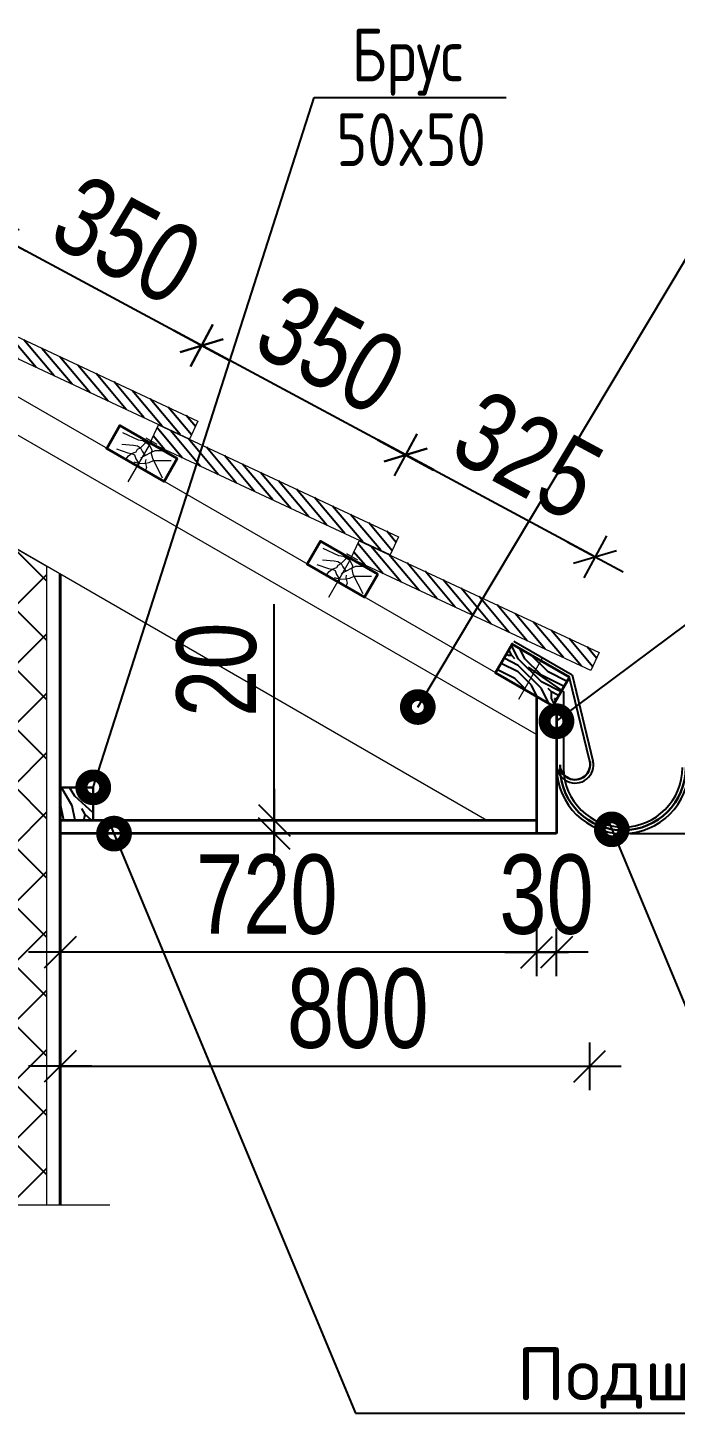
# Model space of a CAD drawing. Extents: x -12289450 to -10763036, y -7834513 to -6150123.
# Drawn here: x -10923258 to -10922280, y -7678127 to -7676031 of the extents above; entities that cross this region are included whole.
import ezdxf

# ---------------------------------------------------------------- set-up
doc = ezdxf.new("R2010")
doc.units = 0
doc.header["$LTSCALE"] = 25
doc.header["$PDMODE"] = 35
doc.layers.get('DefPoints').update_dxf_attribs({"color": 10, "lineweight": 30})
for name, color, linetype in [('004-ВСПЛИНИИ', 15, 'Continuous'), ('005-РАЗМЕРЫ', 252, 'Continuous'), ('008-ШТРИХОВКА', 252, 'Continuous'), ('Крыши', 7, 'Continuous'), ('Примечания', 7, 'Continuous')]:
    doc.layers.add(name, color=color, linetype=linetype)
for name, color, linetype, lineweight in [('RAZMER', 7, 'Continuous', 9), ('Перегор', 4, 'Continuous', 20), ('Стена', 7, 'Continuous', 5), ('СТЕНЫ', 5, 'Continuous', 40), ('ФУНДАМЕНТ', 5, 'Continuous', 30), ('Штрих', 9, 'Continuous', 13)]:
    doc.layers.add(name, color=color, linetype=linetype, lineweight=lineweight)
doc.styles.add('GOST 2.304', font='cs_gost2304.shx')
doc.styles.get("Standard").update_dxf_attribs({"font": 'arial.ttf'})
doc.styles.add('TXT0', font='txt', dxfattribs={"width": 0.8})
doc.dimstyles.new('Копия 3 РАЗМЕРЫ 3', dxfattribs={"dimscale": 30, "dimtxt": 4, "dimasz": 0.08, "dimexe": 0, "dimexo": 0, "dimgap": 0.9, "dimtad": 1, "dimdec": 0, "dimzin": 0, "dimdsep": 46, "dimtxsty": 'TXT0', "dimblk1": 'A8MITTA', "dimblk2": 'A8MITTA', "dimsah": 1, "dimcen": 0.3, "dimse1": 1, "dimse2": 1, "dimadec": 0, "dimazin": 0, "dimtp": 6, "dimtm": 6, "dimtfac": 1, "dimtdec": 0, "dimtofl": 0, "dimtmove": 0, "dimatfit": 3, "dimldrblk": 'A8MITTA', "dimfxl": 0, "dimtolj": 1, "dimtzin": 0, "dimarcsym": 0})

# ---------------------------------------------------------------- blocks, each defined once
blk = doc.blocks.new('A8MITTA', base_point=(3180, 3140))
for p, q in [((3180, 3155), (3180, 3125)), ((3170, 3130), (3190, 3150)), ((3160, 3140), (3200, 3140))]:
    blk.add_line(p, q)
blk = doc.blocks.new('*D64')
at = {"layer": '005-РАЗМЕРЫ', "color": 0, "lineweight": -2, "ltscale": 4, "transparency": 16777216}
blk.add_line((-10923206.7, -7677601.8), (-10922411.5, -7677601.8), dxfattribs=at)
at = {"layer": 'DefPoints', "color": 0, "ltscale": 4, "transparency": 16777216}
for p in [(-10922409.1, -7677118.7), (-10923209.1, -7677401), (-10922409.1, -7677601.8)]:
    blk.add_point(p, dxfattribs=at)
at = {"layer": '005-РАЗМЕРЫ', "color": 0, "lineweight": -2, "ltscale": 4, "transparency": 16777216, "xscale": 2.4, "yscale": 2.4, "zscale": 2.4, "rotation": 180}
blk.add_blockref('A8MITTA', (-10923209.1, -7677601.8), dxfattribs=at)
at = {"layer": '005-РАЗМЕРЫ', "color": 0, "lineweight": -2, "ltscale": 4, "transparency": 16777216, "xscale": 2.4, "yscale": 2.4, "zscale": 2.4}
blk.add_blockref('A8MITTA', (-10922409.1, -7677601.8), dxfattribs=at)
at = {"layer": '005-РАЗМЕРЫ', "color": 0, "lineweight": 25, "ltscale": 4, "transparency": 16777216, "insert": (-10922759.4, -7677514.8), "char_height": 120, "attachment_point": 5, "style": 'TXT0'}
blk.add_mtext('\\A1;800', dxfattribs=at)
blk = doc.blocks.new('*D65')
at = {"layer": '005-РАЗМЕРЫ', "color": 0, "lineweight": -2, "ltscale": 4, "transparency": 16777216}
blk.add_line((-10923206.7, -7677601.8), (-10922411.5, -7677601.8), dxfattribs=at)
at = {"layer": 'DefPoints', "color": 0, "ltscale": 4, "transparency": 16777216}
for p in [(-10922409.1, -7677118.7), (-10923209.1, -7677401), (-10922409.1, -7677601.8)]:
    blk.add_point(p, dxfattribs=at)
at = {"layer": '005-РАЗМЕРЫ', "color": 0, "lineweight": -2, "ltscale": 4, "transparency": 16777216, "xscale": 2.4, "yscale": 2.4, "zscale": 2.4, "rotation": 180}
blk.add_blockref('A8MITTA', (-10923209.1, -7677601.8), dxfattribs=at)
at = {"layer": '005-РАЗМЕРЫ', "color": 0, "lineweight": -2, "ltscale": 4, "transparency": 16777216, "xscale": 2.4, "yscale": 2.4, "zscale": 2.4}
blk.add_blockref('A8MITTA', (-10922409.1, -7677601.8), dxfattribs=at)
at = {"layer": '005-РАЗМЕРЫ', "color": 0, "lineweight": 25, "ltscale": 4, "transparency": 16777216, "insert": (-10922759.4, -7677514.8), "char_height": 120, "attachment_point": 5, "style": 'TXT0'}
blk.add_mtext('\\A1;800', dxfattribs=at)
blk = doc.blocks.new('*D67')
at = {"layer": '005-РАЗМЕРЫ', "color": 0, "lineweight": -2, "ltscale": 4, "transparency": 16777216}
for p, q in [((-10922491.5, -7677429.3), (-10922493.9, -7677429.3)), ((-10922456.7, -7677429.3), (-10922454.3, -7677429.3))]:
    blk.add_line(p, q, dxfattribs=at)
at = {"layer": 'DefPoints', "color": 0, "ltscale": 4, "transparency": 16777216}
for p in [(-10922489.1, -7677249.9), (-10922459.1, -7677249.9), (-10922459.1, -7677429.3)]:
    blk.add_point(p, dxfattribs=at)
at = {"layer": '005-РАЗМЕРЫ', "color": 0, "lineweight": -2, "ltscale": 4, "transparency": 16777216, "xscale": 2.4, "yscale": 2.4, "zscale": 2.4}
blk.add_blockref('A8MITTA', (-10922489.1, -7677429.3), dxfattribs=at)
at = {"layer": '005-РАЗМЕРЫ', "color": 0, "lineweight": -2, "ltscale": 4, "transparency": 16777216, "xscale": 2.4, "yscale": 2.4, "zscale": 2.4, "rotation": 180}
blk.add_blockref('A8MITTA', (-10922459.1, -7677429.3), dxfattribs=at)
at = {"layer": '005-РАЗМЕРЫ', "color": 0, "ltscale": 4, "transparency": 16777216, "insert": (-10922474.1, -7677342.3), "char_height": 120, "attachment_point": 5, "style": 'TXT0'}
blk.add_mtext('\\A1;30', dxfattribs=at)
blk = doc.blocks.new('*D66')
at = {"layer": '005-РАЗМЕРЫ', "color": 0, "lineweight": -2, "ltscale": 4, "transparency": 16777216}
blk.add_line((-10922491.5, -7677429.3), (-10923206.7, -7677429.3), dxfattribs=at)
at = {"layer": 'DefPoints', "color": 0, "ltscale": 4, "transparency": 16777216}
for p in [(-10923209.1, -7677249.9), (-10922489.1, -7677249.9), (-10923209.1, -7677429.3)]:
    blk.add_point(p, dxfattribs=at)
at = {"layer": '005-РАЗМЕРЫ', "color": 0, "lineweight": -2, "ltscale": 4, "transparency": 16777216, "xscale": 2.4, "yscale": 2.4, "zscale": 2.4, "rotation": 180}
blk.add_blockref('A8MITTA', (-10923209.1, -7677429.3), dxfattribs=at)
at = {"layer": '005-РАЗМЕРЫ', "color": 0, "lineweight": -2, "ltscale": 4, "transparency": 16777216, "xscale": 2.4, "yscale": 2.4, "zscale": 2.4}
blk.add_blockref('A8MITTA', (-10922489.1, -7677429.3), dxfattribs=at)
at = {"layer": '005-РАЗМЕРЫ', "color": 0, "ltscale": 4, "transparency": 16777216, "insert": (-10922896.9, -7677342.3), "char_height": 120, "attachment_point": 5, "style": 'TXT0'}
blk.add_mtext('\\A1;720', dxfattribs=at)
blk = doc.blocks.new('ytjtyj')
at = {"layer": 'Перегор', "linetype": 'Continuous'}
for p, q in [((-3.6, 13.4), (-21.6, 6.9)), ((-12.6, 10.2), (11.8, -56.9))]:
    blk.add_line(p, q, dxfattribs=at)
at = {"layer": 'Стена', "linetype": 'Continuous', "ltscale": 100}
blk.add_line((51.9, -12.5), (38.2, 25), dxfattribs=at)
blk.add_lwpolyline([(-55.8, -9.2), (-42.1, -46.8), (51.9, -12.5), (38.2, 25), (-55.8, -9.2)], close=True, dxfattribs=at)
at = {"layer": 'Штрих', "linetype": 'Continuous', "ltscale": 100}
for p, q in [((-10.2, 4.4), (-15.6, -3.3)), ((0.3, 8.6), (-10.2, 4.4)), ((2, -2.6), (-4.9, 6.5)), ((7.6, 8.6), (0.3, 8.6)), ((32.8, 15.1), (7.6, 8.6)), ((-20.7, -18.1), (-46.9, -13.8)), ((-18.6, -15.3), (-38.4, -41.9)), ((-20.7, -2.7), (-33.2, -0.9)), ((-15.6, -6.6), (-20.7, -2.7)), ((-15.1, -22.2), (-20.7, -18.1)), ((-15.6, -8.5), (-18.6, -15.3)), ((-15.6, -3.3), (-15.6, -8.5)), ((-7.2, -13), (-15.6, -6.6)), ((-9, -18.9), (-8.9, -23.1)), ((-1.7, -7.1), (-7.2, -13)), ((-1.2, -17.6), (-7.2, -13)), ((2, -2.6), (-1.7, -7.1)), ((5.7, -20.6), (1.3, -25.2)), ((7.1, -0.5), (2, -2.6)), ((5.7, -5.8), (2, -2.6)), ((7.2, -9.7), (5.7, -5.8)), ((8.7, -14.8), (5.7, -20.6)), ((12.9, -0.7), (7.1, -0.5)), ((13.7, -13.8), (7.2, -9.7)), ((13.7, -13.8), (8.7, -14.8)), ((30.7, -2.1), (12.9, -0.7)), ((17.6, -17.7), (13.7, -13.8)), ((19.4, -13.8), (13.7, -13.8)), ((20.1, -23), (17.6, -17.7)), ((37.5, -10.5), (19.4, -13.8)), ((-9.5, -24.4), (-15.1, -22.2)), ((-8.9, -23.1), (-12.3, -30.7)), ((-12.3, -30.7), (-11.7, -34.8)), ((-0.7, -26.6), (-9.5, -24.4)), ((8.3, -25.3), (-0.7, -26.6)), ((1.3, -25.2), (0.1, -30.6)), ((17.5, -23.8), (14, -25.5)), ((21.4, -22.6), (17.5, -23.8))]:
    blk.add_line(p, q, dxfattribs=at)
blk = doc.blocks.new('*D999')
at = {"layer": '005-РАЗМЕРЫ', "color": 0, "lineweight": -2, "ltscale": 4, "transparency": 16777216}
blk.add_line((-10922402.8, -7676830.2), (-10922684.7, -7676678.3), dxfattribs=at)
at = {"layer": 'DefPoints', "color": 0, "ltscale": 4, "transparency": 16777216}
for p in [(-10922686.8, -7676677.1), (-10922779.7, -7676849.5), (-10922493.6, -7677003.7)]:
    blk.add_point(p, dxfattribs=at)
at = {"layer": '005-РАЗМЕРЫ', "color": 0, "lineweight": -2, "ltscale": 4, "transparency": 16777216, "xscale": 2.4, "yscale": 2.4, "zscale": 2.4}
for p, rotation in [((-10922686.8, -7676677.1), 151.6750030159999), ((-10922400.7, -7676831.3), 331.6750030159999)]:
    blk.add_blockref('A8MITTA', p, dxfattribs=dict(at, rotation=rotation))
at = {"layer": '005-РАЗМЕРЫ', "color": 0, "lineweight": 25, "ltscale": 4, "transparency": 16777216, "insert": (-10922502.3, -7676677.7), "char_height": 120, "attachment_point": 5, "rotation": 331.675, "style": 'TXT0'}
blk.add_mtext('\\A1;325', dxfattribs=at)
blk = doc.blocks.new('*D1000')
at = {"layer": '005-РАЗМЕРЫ', "color": 0, "lineweight": -2, "ltscale": 4, "transparency": 16777216}
blk.add_line((-10922689.3, -7676676.1), (-10922993.2, -7676512.8), dxfattribs=at)
at = {"layer": 'DefPoints', "color": 0, "ltscale": 4, "transparency": 16777216}
for p in [(-10922995.3, -7676511.7), (-10923082.8, -7676674.5), (-10922779.7, -7676849.5)]:
    blk.add_point(p, dxfattribs=at)
at = {"layer": '005-РАЗМЕРЫ', "color": 0, "lineweight": -2, "ltscale": 4, "transparency": 16777216, "xscale": 2.4, "yscale": 2.4, "zscale": 2.4}
for p, rotation in [((-10922995.3, -7676511.7), 151.7584222116496), ((-10922687.1, -7676677.2), 331.7584222116496)]:
    blk.add_blockref('A8MITTA', p, dxfattribs=dict(at, rotation=rotation))
at = {"layer": '005-РАЗМЕРЫ', "color": 0, "ltscale": 4, "transparency": 16777216, "insert": (-10922800.1, -7676517.8), "char_height": 120, "attachment_point": 5, "rotation": 331.7584, "style": 'TXT0'}
blk.add_mtext('\\A1;350', dxfattribs=at)
blk = doc.blocks.new('*D1001')
at = {"layer": '005-РАЗМЕРЫ', "color": 0, "lineweight": -2, "ltscale": 4, "transparency": 16777216}
blk.add_line((-10922997.4, -7676510.5), (-10923301.4, -7676347.3), dxfattribs=at)
at = {"layer": 'DefPoints', "color": 0, "ltscale": 4, "transparency": 16777216}
for p in [(-10923303.5, -7676346.1), (-10923385.9, -7676499.5), (-10923082.8, -7676674.5)]:
    blk.add_point(p, dxfattribs=at)
at = {"layer": '005-РАЗМЕРЫ', "color": 0, "lineweight": -2, "ltscale": 4, "transparency": 16777216, "xscale": 2.4, "yscale": 2.4, "zscale": 2.4}
for p, rotation in [((-10923303.5, -7676346.1), 151.7584222116496), ((-10922995.3, -7676511.7), 331.7584222116496)]:
    blk.add_blockref('A8MITTA', p, dxfattribs=dict(at, rotation=rotation))
at = {"layer": '005-РАЗМЕРЫ', "color": 0, "ltscale": 4, "transparency": 16777216, "insert": (-10923108.3, -7676352.3), "char_height": 120, "attachment_point": 5, "rotation": 331.7584, "style": 'TXT0'}
blk.add_mtext('\\A1;350', dxfattribs=at)
blk = doc.blocks.new('*D1036')
at = {"layer": '005-РАЗМЕРЫ', "color": 0, "lineweight": -2, "ltscale": 4, "transparency": 16777216}
for p, q in [((-10922885.5, -7677227.5), (-10922885.5, -7676902.9)), ((-10922885.5, -7677252.3), (-10922885.5, -7677254.7))]:
    blk.add_line(p, q, dxfattribs=at)
at = {"layer": 'DefPoints', "color": 0, "ltscale": 4, "transparency": 16777216}
for p in [(-10922885.5, -7677229.9), (-10922878.3, -7677229.9), (-10922878.3, -7677249.9)]:
    blk.add_point(p, dxfattribs=at)
at = {"layer": '005-РАЗМЕРЫ', "color": 0, "lineweight": -2, "ltscale": 4, "transparency": 16777216, "xscale": 2.4, "yscale": 2.4, "zscale": 2.4}
for p, rotation in [((-10922885.5, -7677229.9), 270), ((-10922885.5, -7677249.9), 90)]:
    blk.add_blockref('A8MITTA', p, dxfattribs=dict(at, rotation=rotation))
at = {"layer": '005-РАЗМЕРЫ', "color": 0, "lineweight": 25, "ltscale": 4, "transparency": 16777216, "insert": (-10922972.5, -7677001.9), "char_height": 120, "attachment_point": 5, "rotation": 90, "style": 'TXT0'}
blk.add_mtext('\\A1;20', dxfattribs=at)

msp = doc.modelspace()

# ---------------------------------------------------------------- hatches: boundary and pattern name
at = {"layer": '008-ШТРИХОВКА'}
h = msp.add_hatch(dxfattribs=at)
h.set_pattern_fill('ANSI31', color=251, scale=4, angle=5, style=0)
h.set_pattern_definition([(130, (-22680866.709, -662670.611), (9.728764428, 8.163402643), [])])
h.paths.add_polyline_path([(-10923373.5, -7676485.2), (-10923371.9, -7676482.5), (-10923374.6, -7676480.9), (-10923363.4, -7676456.8), (-10923000.9, -7676625.9), (-10923013.5, -7676653)])
h = msp.add_hatch(dxfattribs=at)
h.set_pattern_fill('ANSI31', color=251, scale=4, angle=5, style=0)
h.set_pattern_definition([(130, (-22680563.6, -662845.611), (9.728764428, 8.163402643), [])])
h.paths.add_polyline_path([(-10923070.4, -7676660.2), (-10923068.8, -7676657.5), (-10923071.5, -7676655.9), (-10923060.3, -7676631.8), (-10922697.7, -7676800.9), (-10922710.4, -7676828)])
h = msp.add_hatch(dxfattribs=at)
h.set_pattern_fill('ANSI31', color=251, scale=4, angle=5, style=0)
h.set_pattern_definition([(130, (-22680260.491, -663020.611), (9.728764428, 8.163402643), [])])
h.paths.add_polyline_path([(-10922767.2, -7676835.2), (-10922765.7, -7676832.5), (-10922768.4, -7676830.9), (-10922757.1, -7676806.8), (-10922394.6, -7676975.9), (-10922407.3, -7677003)])
at = {"layer": '008-ШТРИХОВКА', "ltscale": 4}
h = msp.add_hatch(dxfattribs=at)
h.set_pattern_fill('ANSI37', color=256, scale=20, style=0)
h.set_pattern_definition([(45, (-10923279.114, -7680589.875), (-44.9013, 44.9013), []), (135, (-10923279.114, -7680589.875), (-44.9013, -44.9013), [])])
h.paths.add_polyline_path([(-10923279.1, -7677811.4), (-10923229.1, -7677811.4), (-10923229.1, -7676846), (-10923279.1, -7676817.1), (-10923279.1, -7677049.9)])
at = {"layer": '008-ШТРИХОВКА'}
h = msp.add_hatch(dxfattribs=at)
h.set_pattern_fill('WOODFACE', color=251, scale=100, style=0, pattern_type=2)
h.set_pattern_definition([(180, (-23421826.87, -908580.44), (-100, 100), [5, -95]), (90, (-23421866.87, -908545.44), (100, 100), [10, -90]), (135, (-23421846.87, -908555.44), (5e-15, 100), [7.07, -21.21, 7.07, -14.14, 49.5, -42.43135623]), (135, (-23421821.87, -908585.44), (5e-15, 100), [7.071, -14.142, 7.071, -113.1373562]), (135, (-23421856.87, -908575.44), (5e-15, 100), [7.071, -134.3503562]), (135, (-23421866.87, -908580.44), (5e-15, 100), [7.071, -134.3503562]), (135, (-23421851.87, -908570.44), (5e-15, 100), [7.071, -134.3503562]), (135, (-23421846.87, -908565.44), (5e-15, 100), [14.142, -127.2793562]), (135, (-23421871.87, -908490.44), (5e-15, 100), [14.142, -127.2793562]), (135, (-23421836.87, -908560.44), (5e-15, 100), [28.284, -113.1373562]), (135, (-23421831.87, -908555.44), (5e-15, 100), [28.284, -113.1373562]), (135, (-23421896.87, -908525.44), (5e-15, 100), [28.284, -113.1373562]), (135, (-23421826.87, -908545.44), (5e-15, 100), [21.2132, -120.2081562]), (135, (-23421806.87, -908530.44), (5e-15, 100), [21.2132, -120.2081562]), (135, (-23421816.87, -908540.44), (5e-15, 100), [21.2132, -120.2081562]), (135, (-23421881.87, -908510.44), (5e-15, 100), [35.35534, -106.0660162]), (135, (-23421871.87, -908505.44), (5e-15, 100), [35.35534, -106.0660162]), (135, (-23421881.87, -908530.44), (5e-15, 100), [49.4974746, -91.9238815]), (153.4349488, (-23421836.87, -908570.44), (-100, 4e-08), [11.180339, -212.426458]), (153.4349488, (-23421856.87, -908540.44), (-100, 4e-08), [11.180339, -212.426458]), (153.4349488, (-23421851.87, -908550.44), (-100, 4e-08), [11.180339, -212.426458]), (153.4349488, (-23421831.87, -908580.44), (-100, 4e-08), [22.36068, -201.2461177]), (153.4349488, (-23421851.87, -908535.44), (-100, 4e-08), [33.5410196, -190.0657781]), (153.4349488, (-23421841.87, -908530.44), (-100, 4e-08), [44.7213595, -178.8854382]), (153.4349488, (-23421831.87, -908525.44), (-100, 4e-08), [44.7213595, -178.8854382]), (153.4349488, (-23421816.87, -908495.44), (-100, 4e-08), [44.7213595, -178.8854382]), (153.4349488, (-23421816.87, -908505.44), (-100, 4e-08), [55.9017, -167.7050977]), (153.4349488, (-23421821.87, -908515.44), (-100, 4e-08), [55.9017, -167.7050977]), (116.56505118, (-23421856.87, -908555.44), (-5e-09, 100), [11.180339, -212.426458]), (116.56505118, (-23421841.87, -908565.44), (-5e-09, 100), [11.180339, -212.426458]), (116.56505118, (-23421826.87, -908580.44), (-5e-09, 100), [22.36068, -201.2461177]), (116.56505118, (-23421856.87, -908565.44), (-5e-09, 100), [22.36068, -201.2461177]), (116.56505118, (-23421816.87, -908585.44), (-5e-09, 100), [33.5410196, -190.0657781]), (116.56505118, (-23421806.87, -908585.44), (-5e-09, 100), [44.7213595, -178.8854382]), (116.56505118, (-23421896.87, -908580.44), (-5e-09, 100), [44.7213595, -178.8854382]), (116.56505118, (-23421861.87, -908570.44), (-5e-09, 100), [44.7213595, -178.8854382]), (116.56505118, (-23421881.87, -908580.44), (-5e-09, 100), [55.9017, -167.7050977]), (116.56505118, (-23421871.87, -908575.44), (-5e-09, 100), [55.9017, -167.7050977])])
h.paths.add_polyline_path([(-10922526, -7676963.2), (-10922551, -7677006.5), (-10922464.4, -7677056.5), (-10922439.4, -7677013.2)])
h = msp.add_hatch(dxfattribs=at)
h.set_pattern_fill('WOODFACE', color=251, scale=150, angle=15, style=0, pattern_type=2)
h.set_pattern_definition([(165, (-24573779.67, -8484871.18), (-106.0660172, 183.7117307), [7.5, -142.5]), (75, (-24573824.04, -8484804.94), (183.7117307, 106.0660172), [15, -135]), (120, (-24573798.95, -8484827.2), (38.8228568, 144.88887395), [10.605, -31.815, 10.605, -21.21, 74.25, -63.64703434]), (120, (-24573774.37, -8484880.37), (38.8228568, 144.88887395), [10.6065, -21.213, 10.6065, -169.7060343]), (120, (-24573821.2, -8484852.29), (38.8228568, 144.88887395), [10.6065, -201.5255343]), (120, (-24573837.63, -8484855.65), (38.8228568, 144.88887395), [10.6065, -201.5255343]), (120, (-24573812.01, -8484846.99), (38.8228568, 144.88887395), [10.6065, -201.5255343]), (120, (-24573802.83, -8484841.68), (38.8228568, 144.88887395), [21.213, -190.9190343]), (120, (-24573809.93, -8484723.31), (38.8228568, 144.88887395), [21.213, -190.9190343]), (120, (-24573786.4, -8484838.32), (38.8228568, 144.88887395), [42.426, -169.7060343]), (120, (-24573777.21, -8484833.02), (38.8228568, 144.88887395), [42.426, -169.7060343]), (120, (-24573859.74, -8484764.32), (38.8228568, 144.88887395), [42.426, -169.7060343]), (120, (-24573766.09, -8484820.47), (38.8228568, 144.88887395), [31.8198, -180.3122343]), (120, (-24573731.29, -8484806.5), (38.8228568, 144.88887395), [31.8198, -180.3122343]), (120, (-24573749.66, -8484817.11), (38.8228568, 144.88887395), [31.8198, -180.3122343]), (120, (-24573832.19, -8484748.41), (38.8228568, 144.88887395), [53.03301, -159.0990243]), (120, (-24573815.76, -8484745.05), (38.8228568, 144.88887395), [53.03301, -159.0990243]), (120, (-24573839.95, -8484777.39), (38.8228568, 144.88887395), [74.2462119, -137.8858222]), (138.4349488, (-24573790.28, -8484852.81), (-144.88887393, 38.82285682), [16.7705085, -318.639687]), (138.4349488, (-24573807.61, -8484801.58), (-144.88887393, 38.82285682), [16.7705085, -318.639687]), (138.4349488, (-24573804.25, -8484818.01), (-144.88887393, 38.82285682), [16.7705085, -318.639687]), (138.4349488, (-24573786.92, -8484869.24), (-144.88887393, 38.82285682), [33.54102, -301.8691765]), (138.4349488, (-24573798.43, -8484796.28), (-144.88887393, 38.82285682), [50.3115294, -285.0986671]), (138.4349488, (-24573782, -8484792.915), (-144.88887393, 38.82285682), [67.0820392, -268.3281573]), (138.4349488, (-24573765.57, -8484789.55), (-144.88887393, 38.82285682), [67.0820392, -268.3281573]), (138.4349488, (-24573732.186, -8484751.91), (-144.88887393, 38.82285682), [67.0820392, -268.3281573]), (138.4349488, (-24573736.07, -8484766.4), (-144.88887393, 38.82285682), [83.85255, -251.5576465]), (138.4349488, (-24573747.195, -8484778.946), (-144.88887393, 38.82285682), [83.85255, -251.5576465]), (101.5650512, (-24573813.436, -8484823.313), (38.82285676, 144.88887395), [16.7705085, -318.639687]), (101.5650512, (-24573795.585, -8484843.626), (38.82285676, 144.88887395), [16.7705085, -318.639687]), (101.5650512, (-24573779.675, -8484871.18), (38.82285676, 144.88887395), [33.54102, -301.8691765]), (101.5650512, (-24573817.32, -8484837.8), (38.82285676, 144.88887395), [33.54102, -301.8691765]), (101.5650512, (-24573767.13, -8484882.31), (38.82285676, 144.88887395), [50.3115294, -285.0986671]), (101.5650512, (-24573752.64, -8484886.19), (38.82285676, 144.88887395), [67.0820392, -268.3281573]), (101.5650512, (-24573881.1, -8484844.007), (38.82285676, 144.88887395), [67.0820392, -268.3281573]), (101.5650512, (-24573826.504, -8484843.106), (38.82285676, 144.88887395), [67.0820392, -268.3281573]), (101.5650512, (-24573859.364, -8484849.83), (38.82285676, 144.88887395), [83.85255, -251.5576465]), (101.5650512, (-24573842.934, -8484846.47), (38.82285676, 144.88887395), [83.85255, -251.5576465])])
h.paths.add_polyline_path([(-10923209.1, -7677179.9), (-10923159.1, -7677179.9), (-10923159.1, -7677229.9), (-10923209.1, -7677229.9)])

# ---------------------------------------------------------------- linework, layer by layer
at = {"lineweight": 25, "ltscale": 20}
for p, q in [((-10923159.1, -7677179.9), (-10922825.4, -7676136.3)), ((-10922825.4, -7676136.3), (-10922535.1, -7676136.3)), ((-10922668.7, -7677058.4), (-10922262.8, -7676378.8)), ((-10922459.1, -7677079.9), (-10922197.9, -7676884.9)), ((-10923131.8, -7677240), (-10922762.9, -7678126.6)), ((-10922379.7, -7677233.5), (-10922143.4, -7677801.3)), ((-10922762.9, -7678126.6), (-10921673.9, -7678126.6))]:
    msp.add_line(p, q, dxfattribs=at)
at = {"lineweight": 25, "ltscale": 20, "const_width": 36}
for points in [[(-10922659.7, -7677059.2, 1), (-10922677.6, -7677057.6, 1)], [(-10922450.1, -7677080.7, 1), (-10922468.1, -7677079.1, 1)], [(-10923150.1, -7677179.9, 1), (-10923168.1, -7677179.9, 1)], [(-10923118.7, -7677250.7, 1), (-10923136.7, -7677249.1, 1)], [(-10922366.6, -7677244.2, 1), (-10922384.5, -7677242.6, 1)]]:
    msp.add_lwpolyline(points, format="xyb", close=True, dxfattribs=at)
at = {"layer": '004-ВСПЛИНИИ', "color": 0, "lineweight": 0}
msp.add_lwpolyline([(-10933447.5, -7677811.4), (-10930550.9, -7677811.4), (-10930494.8, -7677892.8), (-10930433.2, -7677712.4), (-10930375.3, -7677811.4), (-10923134.2, -7677811.4)], dxfattribs=at)
at = {"layer": '005-РАЗМЕРЫ', "color": 251, "lineweight": 30}
msp.add_line((-10922526, -7676963.2), (-10922439.4, -7677013.2), dxfattribs=at)
at = {"layer": '005-РАЗМЕРЫ', "color": 251, "lineweight": 25}
for p, q in [((-10922526, -7676963.2), (-10922439.4, -7677013.2)), ((-10922523.5, -7676958.9), (-10922435.5, -7677009.7)), ((-10922439.7, -7677013.6), (-10922409, -7677140.4)), ((-10922435.5, -7677009.7), (-10922404.1, -7677139.6))]:
    msp.add_line(p, q, dxfattribs=at)
msp.add_lwpolyline([(-10922501.8, -7676998.2), (-10922448.7, -7677035.3), (-10922448.7, -7677151.1, 0.993346), (-10922268.7, -7677149.9, 0.993346)], format="xyb", dxfattribs=at)
for centre, radius, start, end in [((-10922431, -7677145.7), 27.7, 180.004, 12.8511), ((-10922431, -7677145.7), 22.7, 180.004, 13.1999), ((-10922358.7, -7677149.9), 100, 180.7239, 359.9977), ((-10922358.7, -7677149.9), 95, 180.7426, 359.9977)]:
    msp.add_arc(centre, radius, start, end, dxfattribs=at)
at = {"layer": '005-РАЗМЕРЫ', "color": 251, "lineweight": 30}
for centre, radius, start, end in [((-10922431, -7677145.7), 22.7, 180.004, 13.6259), ((-10922358.7, -7677149.9), 95, 180.7426, 359.9977)]:
    msp.add_arc(centre, radius, start, end, dxfattribs=at)
at = {"layer": 'RAZMER', "ltscale": 4}
for p, q in [((-10922459.1, -7677059.6), (-10928309.1, -7673682.1)), ((-10922489.1, -7677100), (-10926760.2, -7674634.1)), ((-10922564.1, -7677229.9), (-10924009.1, -7676395.6))]:
    msp.add_line(p, q, dxfattribs=at)
at = {"layer": 'Крыши', "lineweight": 35, "ltscale": 3}
for p, q in [((-10922489.1, -7677042.3), (-10922489.1, -7677249.9)), ((-10922459.1, -7677059.6), (-10922459.1, -7677249.9)), ((-10922489.1, -7677229.9), (-10923209.1, -7677229.9)), ((-10922459.1, -7677249.9), (-10923209.1, -7677249.9))]:
    msp.add_line(p, q, dxfattribs=at)
at = {"layer": 'Перегор', "linetype": 'Continuous'}
msp.add_line((-10922481, -7676985.3), (-10922516.7, -7677047), dxfattribs=at)
at = {"layer": 'Перегор', "linetype": 'Continuous', "ltscale": 100}
for points in [[(-10923000.9, -7676625.9), (-10923013.5, -7676653), (-10923376, -7676484), (-10923363.4, -7676456.8)], [(-10922697.7, -7676800.9), (-10922710.4, -7676828), (-10923072.9, -7676659), (-10923060.3, -7676631.8)], [(-10922394.6, -7676975.9), (-10922407.3, -7677003), (-10922769.8, -7676834), (-10922757.1, -7676806.8)]]:
    msp.add_lwpolyline(points, close=True, dxfattribs=at)
at = {"layer": 'Примечания', "linetype": 'Continuous', "lineweight": 25, "ltscale": 40}
msp.add_line((-10922347.9, -7677249.9), (-10921855.9, -7677249.9), dxfattribs=at)
at = {"layer": 'СТЕНЫ', "color": 2}
for points in [[(-10923032.1, -7676682.6), (-10923052.1, -7676717.2), (-10923138.7, -7676667.2), (-10923118.7, -7676632.6), (-10923032.1, -7676682.6)], [(-10922729, -7676857.6), (-10922749, -7676892.2), (-10922835.6, -7676842.2), (-10922815.6, -7676807.6), (-10922729, -7676857.6)], [(-10922439.4, -7677013.2), (-10922464.4, -7677056.5), (-10922551, -7677006.5), (-10922526, -7676963.2)]]:
    msp.add_lwpolyline(points, close=True, dxfattribs=at)
at = {"layer": 'СТЕНЫ', "lineweight": 15, "ltscale": 3}
for points in [[(-10923229.1, -7677519.9), (-10923229.1, -7676846), (-10923279.1, -7676817.1), (-10923279.1, -7677811.4)], [(-10923229.1, -7677811.4), (-10923229.1, -7677519.9)]]:
    msp.add_lwpolyline(points, dxfattribs=at)
at = {"layer": 'СТЕНЫ', "ltscale": 3}
for points in [[(-10923209.1, -7676857.5), (-10923209.1, -7677519.9)], [(-10923209.1, -7677519.9), (-10923209.1, -7677811.4)]]:
    msp.add_lwpolyline(points, dxfattribs=at)
at = {"layer": 'СТЕНЫ'}
msp.add_lwpolyline([(-10922439.4, -7677013.2), (-10922526, -7676963.2)], dxfattribs=at)
at = {"layer": 'ФУНДАМЕНТ', "color": 2, "linetype": 'Continuous', "ltscale": 75}
msp.add_lwpolyline([(-10923159.1, -7677179.9), (-10923209.1, -7677179.9), (-10923209.1, -7677229.9), (-10923159.1, -7677229.9), (-10923159.1, -7677179.9)], close=True, dxfattribs=at)

# ---------------------------------------------------------------- block references
at = {"layer": '005-РАЗМЕРЫ', "color": 251, "xscale": -1, "rotation": 349.9999999794174}
for p in [(-10923085.4, -7676663.9), (-10922782.3, -7676838.9)]:
    msp.add_blockref('ytjtyj', p, dxfattribs=at)

# ---------------------------------------------------------------- texts
at = {"lineweight": 25, "ltscale": 20, "style": 'GOST 2.304'}
for s, p in [('Брус', (-10922768.7, -7676112)), ('50x50', (-10922791.8, -7676240.2))]:
    msp.add_text(s, height=80, dxfattribs=at).set_placement(p)
at = {"layer": 'Примечания', "color": 7, "insert": (-10921697.2, -7678073.5), "char_height": 80, "attachment_point": 6}
msp.add_mtext('\\A1;{\\Fsimplex|c204;Подшивка свеса}', dxfattribs=at)

# ---------------------------------------------------------------- dimensions: what is measured, and where the dimension line sits
at = {"layer": '005-РАЗМЕРЫ', "ltscale": 4}
for base, p1, p2, picture, middle in [((-10923303.5, -7676346.1), (-10923082.8, -7676674.5), (-10923385.9, -7676499.5), '*D1001', (-10923108.3, -7676352.3)), ((-10922995.3, -7676511.7), (-10922779.7, -7676849.5), (-10923082.8, -7676674.5), '*D1000', (-10922800.1, -7676517.8))]:
    dim = msp.add_linear_dim(base=base, p1=p1, p2=p2, angle=331.7584, dimstyle='Копия 3 РАЗМЕРЫ 3', dxfattribs=at)
    dim.commit()
    dim.dimension.update_dxf_attribs({"geometry": picture, "text_midpoint": middle})
at = {"layer": '005-РАЗМЕРЫ', "lineweight": 25, "ltscale": 4}
for base, p1, p2, angle, picture, middle, dimtype in [((-10922686.8, -7676677.1), (-10922493.6, -7677003.7), (-10922779.7, -7676849.5), 151.675, '*D999', (-10922543.6, -7676754.3), 161), ((-10922885.5, -7677229.9), (-10922878.3, -7677249.9), (-10922878.3, -7677229.9), 90, '*D1036', (-10922885.5, -7677001.9), 160)]:
    dim = msp.add_linear_dim(base=base, p1=p1, p2=p2, angle=angle, dimstyle='Копия 3 РАЗМЕРЫ 3', dxfattribs=at)
    dim.commit()
    dim.dimension.update_dxf_attribs({"geometry": picture, "text_midpoint": middle, "dimtype": dimtype})
for picture in ['*D64', '*D65']:
    dim = msp.add_linear_dim(base=(-10922409.1, -7677601.8), p1=(-10923209.1, -7677401), p2=(-10922409.1, -7677118.7), dimstyle='Копия 3 РАЗМЕРЫ 3', dxfattribs=at)
    dim.commit()
    dim.dimension.update_dxf_attribs({"geometry": picture, "text_midpoint": (-10922759.4, -7677601.8), "dimtype": 160})
at = {"layer": '005-РАЗМЕРЫ', "ltscale": 4}
for base, p2, picture, middle in [((-10923209.1, -7677429.3), (-10923209.1, -7677249.9), '*D66', (-10922896.9, -7677429.3)), ((-10922459.1, -7677429.3), (-10922459.1, -7677249.9), '*D67', (-10922474.1, -7677429.3))]:
    dim = msp.add_linear_dim(base=base, p1=(-10922489.1, -7677249.9), p2=p2, dimstyle='Копия 3 РАЗМЕРЫ 3', dxfattribs=at)
    dim.commit()
    dim.dimension.update_dxf_attribs({"geometry": picture, "text_midpoint": middle, "dimtype": 160})

doc.saveas('drawing.dxf')
